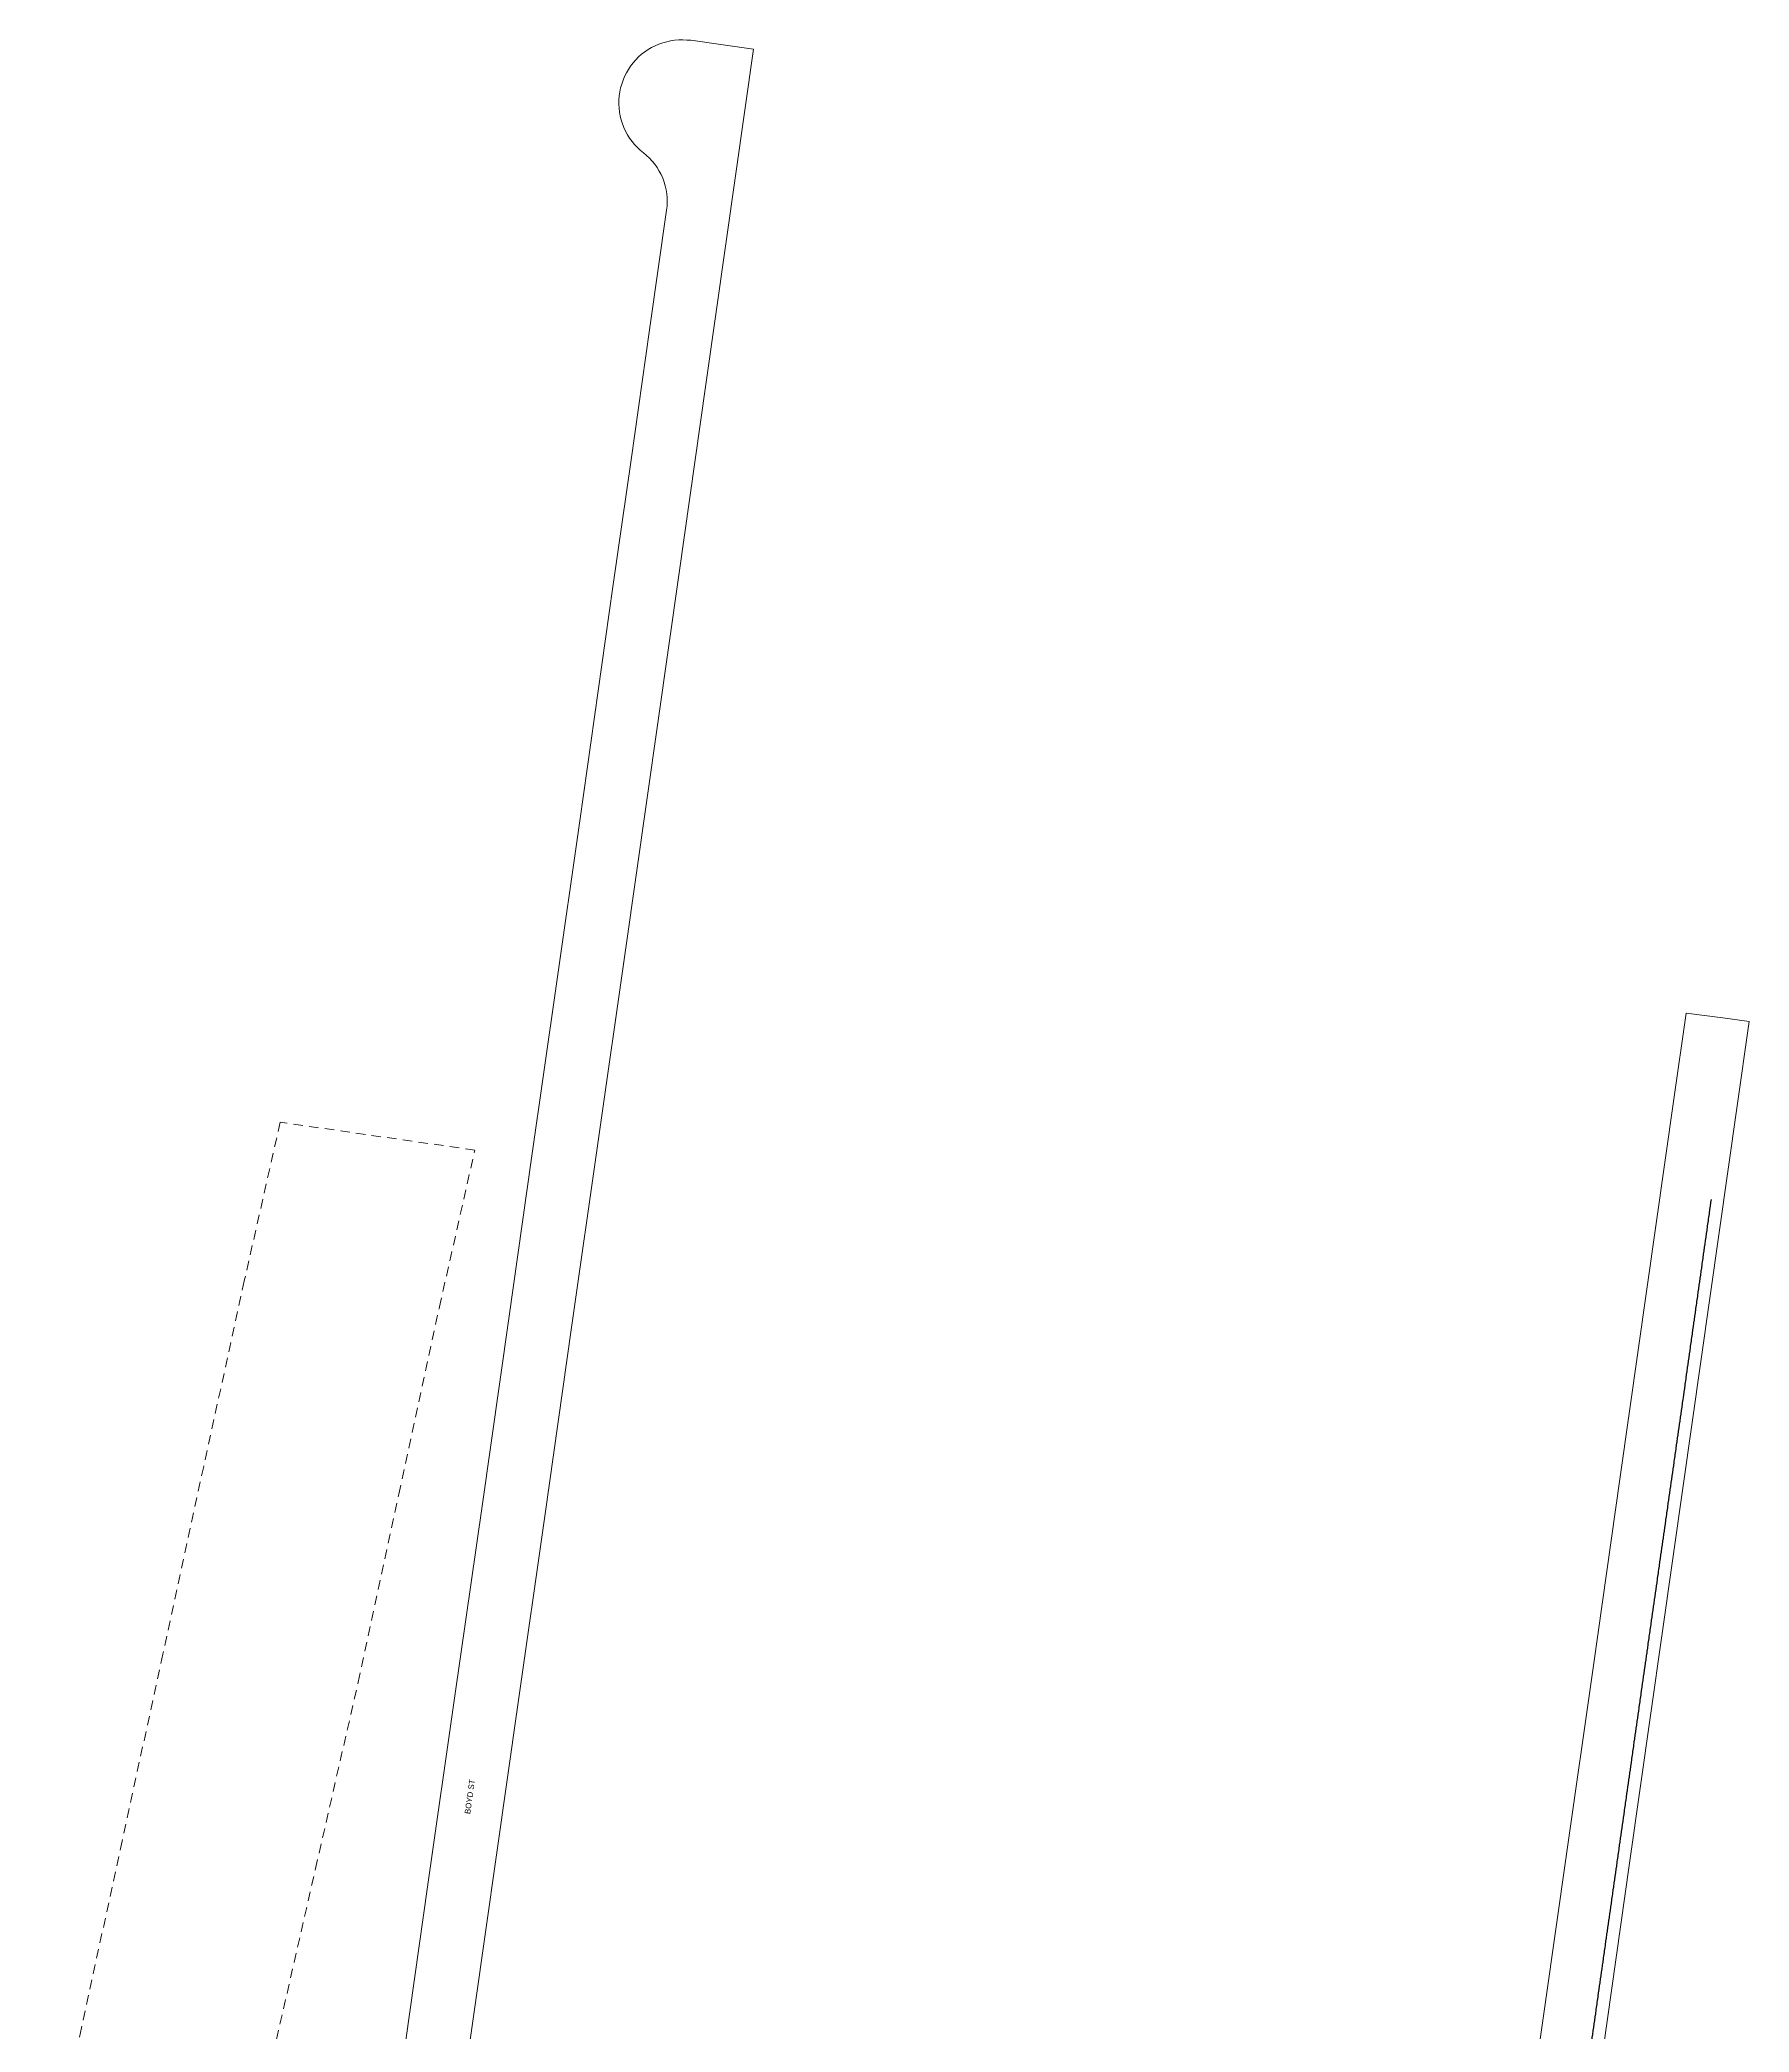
# Model space of a CAD drawing. Header units: metres. Extents: x 368 to 298975, y 411 to 6243625.
# Drawn here: x 295710 to 296251, y 6242994 to 6243625 of the extents above; entities that cross this region are included whole.
import ezdxf

# ---------------------------------------------------------------- set-up
doc = ezdxf.new("R2010")
doc.units = ezdxf.units.M
doc.linetypes.add('Cable Exist OH', pattern=[1, 1, 0])
doc.linetypes.add('Dash', pattern=[5, 3, -2])
doc.layers.add('Cadastre Easements_SP_EXT', color=9, linetype='Continuous', lineweight=5)
doc.layers.add('Cadastre Roads_SP_EXT', color=250, linetype='Continuous', lineweight=5)
doc.layers.add('Mains_HV_EXT', color=7, linetype='Continuous')
doc.styles.get("Standard").update_dxf_attribs({"font": 'arial.ttf'})

msp = doc.modelspace()

# ---------------------------------------------------------------- linework, layer by layer
at = {"layer": 'Cadastre Easements_SP_EXT', "linetype": 'Dash'}
msp.add_lwpolyline([(295783.38, 6242986.88), (295796.87, 6243045.88), (295810.37, 6243104.91), (295823.22, 6243164.39), (295835.98, 6243223.2), (295836.09, 6243223.71), (295847.29, 6243273.38), (295785.69, 6243282.18), (295774.33, 6243232), (295774.33, 6243231.99), (295761.46, 6243173.2), (295748.53, 6243113.73), (295735.66, 6243054.61), (295722.78, 6242995.49), (295722.78, 6242995.46), (295709.61, 6242936.44)], dxfattribs=at)
at = {"layer": 'Cadastre Roads_SP_EXT', "linetype": 'Continuous'}
for points in [[(295843.88, 6242978.21), (295860.91, 6243097.69), (295869.41, 6243157.42), (295877.92, 6243217.17), (295894.96, 6243336.67), (295911.96, 6243456.12), (295920.46, 6243515.83), (295929.93, 6243582.63), (295935.54, 6243621.94), (295925.19, 6243623.41), (295915.63, 6243624.77), (295915.63, 6243624.77), (295914.37, 6243624.85), (295913.1, 6243624.91), (295911.82, 6243624.88), (295910.54, 6243624.78), (295909.28, 6243624.59), (295908.03, 6243624.32), (295906.8, 6243623.97), (295905.59, 6243623.55), (295904.41, 6243623.05), (295903.27, 6243622.47), (295902.17, 6243621.82), (295901.11, 6243621.11), (295900.1, 6243620.32), (295899.14, 6243619.48), (295898.24, 6243618.57), (295897.4, 6243617.61), (295896.62, 6243616.59), (295895.91, 6243615.53), (295895.27, 6243614.43), (295894.69, 6243613.28), (295894.2, 6243612.1), (295893.78, 6243610.9), (295893.44, 6243609.67), (295893.17, 6243608.41), (295892.99, 6243607.15), (295892.89, 6243605.87), (295892.88, 6243604.59), (295892.94, 6243603.32), (295893.08, 6243602.05), (295893.31, 6243600.79), (295893.62, 6243599.55), (295894, 6243598.33), (295894.46, 6243597.13), (295895, 6243595.98), (295895.61, 6243594.85), (295896.3, 6243593.77), (295897.05, 6243592.73), (295897.86, 6243591.75), (295898.74, 6243590.82), (295899.67, 6243589.94), (295900.66, 6243589.13), (295901.65, 6243588.32), (295902.58, 6243587.44), (295903.45, 6243586.5), (295904.25, 6243585.51), (295904.99, 6243584.46), (295905.66, 6243583.37), (295906.26, 6243582.24), (295906.78, 6243581.07), (295907.22, 6243579.87), (295907.58, 6243578.64), (295907.86, 6243577.39), (295908.06, 6243576.13), (295908.17, 6243574.85), (295908.2, 6243573.57), (295908.15, 6243572.29), (295908, 6243571), (295902.61, 6243533.13), (295896.75, 6243491.95), (295891.02, 6243451.75), (295880.49, 6243377.65), (295873, 6243325.26), (295865.24, 6243270.82), (295858.03, 6243220.05), (295849.57, 6243160.63), (295840.96, 6243100.55), (295832.46, 6243040.8), (295823.96, 6242981.06)], [(296204.32, 6242987.85), (296212.82, 6243047.62), (296229.81, 6243167.12), (296246.76, 6243286.63), (296250.67, 6243314.14), (296250.67, 6243314.14), (296242.37, 6243315.21), (296230.74, 6243316.71), (296226.87, 6243289.48), (296209.88, 6243169.96), (296201.38, 6243110.21), (296192.89, 6243050.47), (296175.88, 6242930.96)]]:
    msp.add_lwpolyline(points, dxfattribs=at)
at = {"layer": 'Mains_HV_EXT', "linetype": 'Cable Exist OH'}
msp.add_lwpolyline([(296238.61, 6243257.77), (296229.78, 6243195.2), (296218.23, 6243114.19), (296207.56, 6243039.14), (296196.76, 6242963.23), (296185.87, 6242886.58), (296174.88, 6242809.26)], dxfattribs=at)

# ---------------------------------------------------------------- texts
at = {"layer": 'Cadastre Roads_SP_EXT'}
msp.add_text('BOYD ST', height=1.8, rotation=81.89273, dxfattribs=at).set_placement((295845.81, 6243063.05))

doc.saveas('drawing.dxf')
